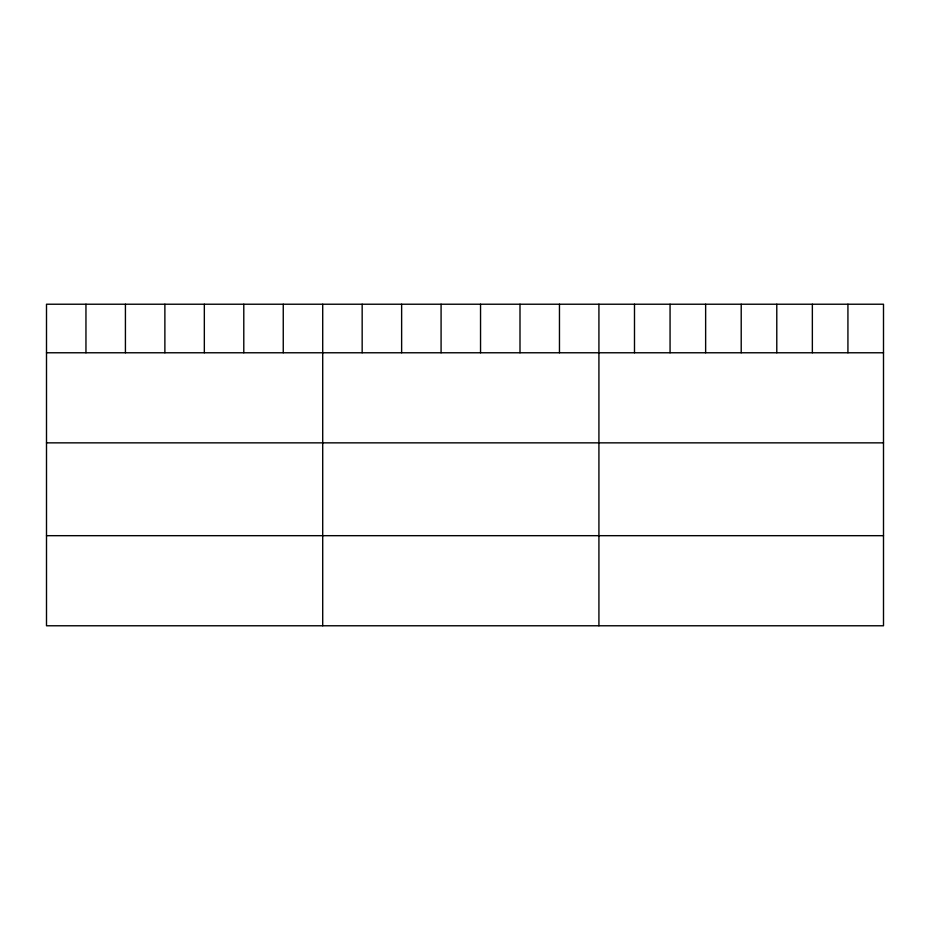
<?xml version="1.0" encoding="UTF-8"?>
<svg xmlns="http://www.w3.org/2000/svg" width="930" height="930" viewBox="0 0 930 930"><rect width="100%" height="100%" fill="white"/><g stroke="black" fill="none" stroke-linecap="round" stroke-linejoin="round"><path stroke-width="1.4" d="M883.5 352.772L883.5 625.774L46.5 625.774L46.5 304.226L883.5 304.226L883.5 352.772L46.5 352.772M46.5 442.854L883.5 442.854M46.5 535.68L883.5 535.68M847.928 304.226L847.928 352.772M812.355 304.226L812.355 352.772M776.783 304.226L776.783 352.772M741.21 304.226L741.21 352.772M705.638 304.226L705.638 352.772M670.065 304.226L670.065 352.772M634.492 304.226L634.492 352.772M598.92 304.226L598.92 625.774M559.465 304.226L559.465 352.772M519.998 304.226L519.998 352.772M480.543 304.226L480.543 352.772M441.087 304.226L441.087 352.772M401.632 304.226L401.632 352.772M362.165 304.226L362.165 352.772M322.71 304.226L322.71 625.774M283.255 304.226L283.255 352.772M243.788 304.226L243.788 352.772M204.333 304.226L204.333 352.772M164.877 304.226L164.877 352.772M125.422 304.226L125.422 352.772M85.955 304.226L85.955 352.772"/></g></svg>
